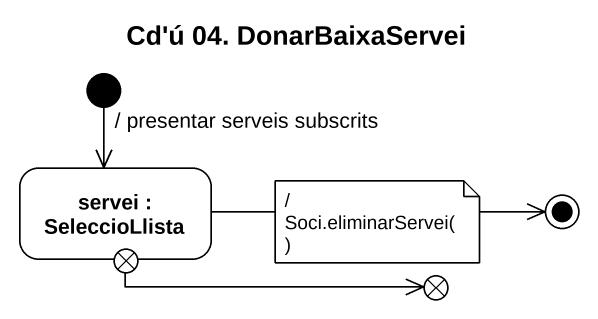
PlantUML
@startuml
title Cd'ú 04. DonarBaixaServei
hide empty description
state "servei : SeleccioLlista" as servei
state exit1 <<choice>>
state exit2 <<choice>>
[*] --> servei : / presentar serveis subscrits
exit1 -right-> exit2
servei -right-> [*]
note as N1
  / Soci.eliminarServei()
end note
@enduml
